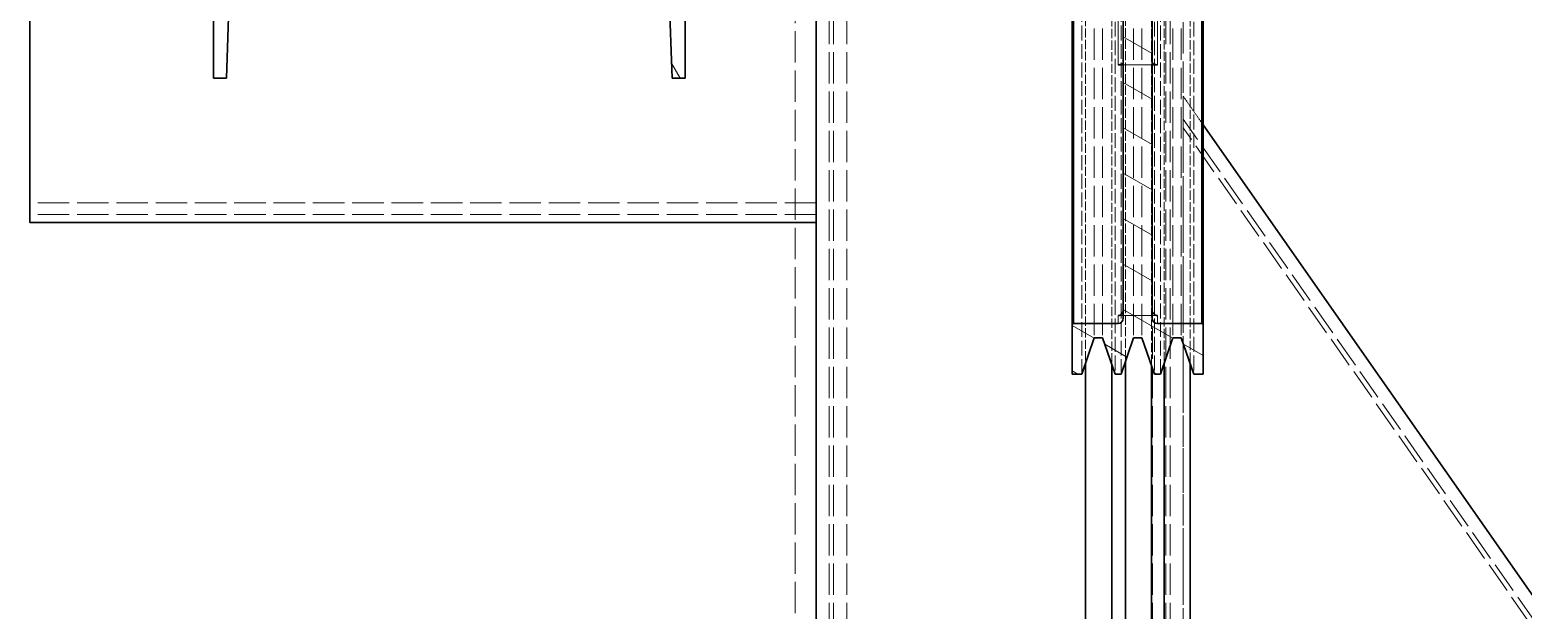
# Model space of a CAD drawing. Header units: millimetres. Extents: x 2784 to 32191, y 2597 to 23392.
# Drawn here: x 13936 to 14505, y 9869 to 10090 of the extents above; entities that cross this region are included whole.
import ezdxf

# ---------------------------------------------------------------- set-up
doc = ezdxf.new("R2010")
doc.units = ezdxf.units.MM
doc.linetypes.add('DASHED', pattern=[15, 12, -3])

# ---------------------------------------------------------------- blocks, each defined once
blk = doc.blocks.new('A$C55E021B5')
at = {"color": 7, "linetype": 'DASHED', "lineweight": 13}
for p, q in [((585, 2140.5), (585, 0.5)), ((586.65, 2140.5), (586.65, 0.5)), ((591.64, 2140.5), (591.64, 0.5)), ((708.36, 2140.5), (708.36, 0.5)), ((713.35, 2140.5), (713.35, 0.5)), ((715, 2140.5), (715, 0.5)), ((720, 1968.48), (720, 172.52)), ((580, 1356.9), (580, 403.04)), ((580.73, 1339.5), (580.73, 801.5)), ((583.93, 1339.5), (583.93, 801.5)), ((595.73, 1339.5), (595.73, 801.5)), ((598.93, 1339.5), (598.93, 801.5)), ((610.73, 1339.5), (610.73, 801.5)), ((613.93, 1339.5), (613.93, 801.5)), ((720, 168.07), (720, 1070.5)), ((728, 66.5), (728, 1070.5)), ((135.74, 250.5), (580, 884.97)), ((138.08, 250.5), (580, 881.62)), ((720, 852.97), (1020, 852.97)), ((720, 848.5), (1020, 848.5))]:
    blk.add_line(p, q, dxfattribs=at)
at = {"color": 7, "linetype": 'DASHED', "lineweight": 13, "ltscale": 0.471333}
for p, q in [((575.98, 1070.5), (575.98, 787.7)), ((588.68, 787.7), (588.68, 1070.5)), ((590.98, 1070.5), (590.98, 787.7)), ((603.68, 787.7), (603.68, 1070.5)), ((605.98, 1070.5), (605.98, 787.7)), ((618.68, 787.7), (618.68, 1070.5))]:
    blk.add_line(p, q, dxfattribs=at)
at = {"color": 7, "lineweight": 35, "ltscale": 0.306667}
blk.add_line((572.33, 806.5), (572.33, 990.5), dxfattribs=at)
at = {"color": 7, "lineweight": 35, "ltscale": 0.305833}
for p, q in [((572.83, 807), (572.83, 990.5)), ((621.83, 990.5), (621.83, 807))]:
    blk.add_line(p, q, dxfattribs=at)
at = {"color": 7, "lineweight": 35, "ltscale": 0.299167}
for p, q in [((591.83, 988.5), (591.83, 809)), ((602.83, 988.5), (602.83, 809))]:
    blk.add_line(p, q, dxfattribs=at)
at = {"color": 7, "lineweight": 35, "ltscale": 0.3075}
blk.add_line((622.33, 991), (622.33, 806.5), dxfattribs=at)
at = {"color": 7, "lineweight": 13, "ltscale": 0.11547}
for p, q in [((589.83, 974.92), (589.83, 905.64)), ((604.83, 974.92), (604.83, 905.64))]:
    blk.add_line(p, q, dxfattribs=at)
at = {"color": 7, "lineweight": 35, "ltscale": 0.116666}
for p, q in [((770, 900.5), (770, 970.5)), ((950, 970.5), (950, 900.5))]:
    blk.add_line(p, q, dxfattribs=at)
at = {"color": 7, "linetype": 'DASHED', "lineweight": 13, "ltscale": 0.294017}
blk.add_line((577.28, 967.91), (577.28, 791.49), dxfattribs=at)
at = {"color": 7, "linetype": 'DASHED', "lineweight": 13, "ltscale": 0.293597}
blk.add_line((587.28, 967.91), (587.28, 791.75), dxfattribs=at)
at = {"color": 7, "linetype": 'DASHED', "lineweight": 13, "ltscale": 0.295199}
blk.add_line((592.04, 967.9), (592.04, 790.78), dxfattribs=at)
at = {"color": 7, "linetype": 'DASHED', "lineweight": 13, "ltscale": 0.292406}
blk.add_line((602.04, 967.9), (602.04, 792.46), dxfattribs=at)
at = {"color": 7, "linetype": 'DASHED', "lineweight": 13, "ltscale": 0.294449}
blk.add_line((607.19, 967.9), (607.19, 791.23), dxfattribs=at)
at = {"color": 7, "linetype": 'DASHED', "lineweight": 13, "ltscale": 0.293145}
blk.add_line((617.19, 967.9), (617.19, 792.01), dxfattribs=at)
at = {"color": 7, "lineweight": 35, "ltscale": 0.095349}
for p, q in [((777, 957.67), (775, 900.5)), ((945, 900.5), (943, 957.67))]:
    blk.add_line(p, q, dxfattribs=at)
at = {"color": 7, "lineweight": 35, "ltscale": 0.165}
blk.add_line((1020, 944.5), (1020, 845.5), dxfattribs=at)
at = {"color": 7, "lineweight": 35}
for p, q in [((720, 936.5), (720, 70.5)), ((720, 845.5), (1020, 845.5))]:
    blk.add_line(p, q, dxfattribs=at)
at = {"color": 7, "lineweight": 35, "ltscale": 0.151667}
blk.add_line((720, 936.5), (720, 845.5), dxfattribs=at)
at = {"color": 7, "lineweight": 13, "ltscale": 0.02117}
for p, q in [((602.83, 916.25), (591.83, 909.9)), ((602.83, 898.93), (591.83, 892.58)), ((602.83, 881.61), (591.83, 875.26)), ((602.83, 864.29), (591.83, 857.94)), ((602.83, 846.97), (591.83, 840.62)), ((602.83, 829.65), (591.83, 823.29))]:
    blk.add_line(p, q, dxfattribs=at)
at = {"color": 7, "linetype": 'DASHED', "lineweight": 13, "ltscale": 1.60217e-05}
blk.add_line((602.83, 906.65), (602.83, 906.64), dxfattribs=at)
at = {"color": 7, "lineweight": 13, "ltscale": 0.011174}
blk.add_line((775.2, 906.31), (771.85, 900.5), dxfattribs=at)
at = {"color": 7, "lineweight": 35, "ltscale": 0.003333}
for p, q in [((591.83, 905.64), (589.83, 905.64)), ((604.83, 905.64), (602.83, 905.64))]:
    blk.add_line(p, q, dxfattribs=at)
at = {"color": 7, "linetype": 'DASHED', "lineweight": 13, "ltscale": 0.018333}
blk.add_line((602.83, 905.64), (591.83, 905.64), dxfattribs=at)
at = {"color": 7, "lineweight": 35, "ltscale": 0.008333}
blk.add_line((775, 900.5), (770, 900.5), dxfattribs=at)
at = {"color": 7, "lineweight": 35, "ltscale": 0.008334}
blk.add_line((950, 900.5), (945, 900.5), dxfattribs=at)
at = {"color": 7, "linetype": 'DASHED', "lineweight": 13, "ltscale": 0.022294}
blk.add_line((572.33, 882.73), (580, 893.69), dxfattribs=at)
at = {"color": 7, "linetype": 'DASHED', "lineweight": 13, "ltscale": 0.406804}
blk.add_line((580, 893.69), (580, 649.6), dxfattribs=at)
at = {"color": 7, "lineweight": 35, "ltscale": 0.422421}
blk.add_line((426.95, 675.11), (572.33, 882.73), dxfattribs=at)
at = {"color": 7, "lineweight": 13, "ltscale": 0.036328}
blk.add_line((602.83, 812.33), (583.95, 801.43), dxfattribs=at)
at = {"color": 7, "lineweight": 13, "ltscale": 0.00509}
for p, q in [((589.83, 810.05), (589.83, 807)), ((604.83, 810.05), (604.83, 807))]:
    blk.add_line(p, q, dxfattribs=at)
at = {"color": 7, "linetype": 'DASHED', "lineweight": 13, "ltscale": 0.025}
blk.add_line((604.83, 810.05), (589.83, 810.05), dxfattribs=at)
at = {"color": 7, "linetype": 'DASHED', "lineweight": 13, "ltscale": 1.75476e-05}
blk.add_line((602.83, 812.07), (602.83, 812.08), dxfattribs=at)
at = {"color": 7, "lineweight": 35, "ltscale": 0.001178}
for p, q in [((572.83, 807), (572.33, 806.5)), ((621.83, 807), (622.33, 806.5))]:
    blk.add_line(p, q, dxfattribs=at)
at = {"color": 7, "lineweight": 35, "ltscale": 0.031333}
for p, q in [((572.33, 806.5), (572.33, 787.7)), ((622.33, 806.5), (622.33, 787.7))]:
    blk.add_line(p, q, dxfattribs=at)
at = {"color": 7, "lineweight": 35, "ltscale": 0.028333}
for p, q in [((572.83, 807), (589.83, 807)), ((604.83, 807), (621.83, 807))]:
    blk.add_line(p, q, dxfattribs=at)
at = {"color": 7, "lineweight": 13, "ltscale": 0.01612}
blk.add_line((622.33, 806.26), (613.95, 801.43), dxfattribs=at)
at = {"color": 7, "lineweight": 13, "ltscale": 0.01457}
blk.add_line((579.9, 799.09), (572.33, 794.72), dxfattribs=at)
at = {"color": 7, "lineweight": 35, "ltscale": 0.024325}
for p, q in [((580.73, 801.5), (575.98, 787.7)), ((583.93, 801.5), (588.68, 787.7)), ((595.73, 801.5), (590.98, 787.7)), ((598.93, 801.5), (603.68, 787.7)), ((610.73, 801.5), (605.98, 787.7)), ((613.93, 801.5), (618.68, 787.7))]:
    blk.add_line(p, q, dxfattribs=at)
at = {"color": 7, "lineweight": 35, "ltscale": 0.005328}
for p, q in [((580.73, 801.5), (583.93, 801.5)), ((595.73, 801.5), (598.93, 801.5)), ((610.73, 801.5), (613.93, 801.5))]:
    blk.add_line(p, q, dxfattribs=at)
at = {"color": 7, "lineweight": 13, "ltscale": 0.01628}
blk.add_line((609.9, 799.09), (601.44, 794.2), dxfattribs=at)
at = {"color": 7, "lineweight": 35, "ltscale": 0.434674}
blk.add_line((602.04, 792.46), (602.04, 531.65), dxfattribs=at)
at = {"color": 7, "lineweight": 35, "ltscale": 0.433185}
blk.add_line((617.19, 792.01), (617.19, 532.1), dxfattribs=at)
at = {"color": 7, "lineweight": 35, "ltscale": 0.006083}
for p, q in [((572.33, 787.7), (575.98, 787.7)), ((618.68, 787.7), (622.33, 787.7))]:
    blk.add_line(p, q, dxfattribs=at)
at = {"color": 7, "lineweight": 35, "ltscale": 0.431462}
blk.add_line((577.28, 791.49), (577.28, 532.62), dxfattribs=at)
at = {"color": 7, "lineweight": 35, "ltscale": 0.432301}
blk.add_line((587.28, 791.75), (587.28, 532.37), dxfattribs=at)
at = {"color": 7, "lineweight": 35, "ltscale": 0.003833}
for p, q in [((588.68, 787.7), (590.98, 787.7)), ((603.68, 787.7), (605.98, 787.7))]:
    blk.add_line(p, q, dxfattribs=at)
at = {"color": 7, "lineweight": 13, "ltscale": 0.001926}
blk.add_line((591.18, 788.28), (590.18, 787.7), dxfattribs=at)
at = {"color": 7, "lineweight": 35, "ltscale": 0.429089}
blk.add_line((592.04, 790.78), (592.04, 533.33), dxfattribs=at)
at = {"color": 7, "lineweight": 35, "ltscale": 0.430578}
blk.add_line((607.19, 791.23), (607.19, 532.88), dxfattribs=at)
at = {"color": 7, "lineweight": 13, "ltscale": 0.004141}
blk.add_line((622.33, 788.94), (620.18, 787.7), dxfattribs=at)
at = {"color": 7, "lineweight": 35}
for points in [[(591.24, 905.93), (591.49, 906.08), (591.67, 906.26)], [(591.67, 906.26), (591.79, 906.45), (591.83, 906.65)], [(602.83, 906.64), (602.87, 906.44), (602.98, 906.26)], [(602.98, 906.26), (603.17, 906.08), (603.42, 905.93)]]:
    blk.add_lwpolyline(points, dxfattribs=at)
for centre, radius, start, end in [((590.07, 908.33), 2.67, 281.1291, 295.8823), ((604.58, 908.33), 2.67, 244.1177, 258.8709), ((589.84, 909.4), 3.77, 269.8573, 281.5339), ((604.82, 909.4), 3.77, 258.4661, 270.1427), ((589.83, 812.04), 1.98, 270.0185, 292.6416), ((589.83, 809), 2, 270, 0), ((589.82, 812.05), 2, 292.6736, 315.2215), ((589.8, 812.07), 2.03, 315.2409, 337.6551), ((589.78, 812.08), 2.05, 337.662, 359.9997), ((604.87, 812.08), 2.04, 180.2897, 202.3477), ((604.83, 809), 2, 180, 270), ((604.85, 812.07), 2.03, 202.3354, 224.7685), ((604.83, 812.05), 2, 224.7689, 247.3359), ((604.83, 812.03), 1.98, 247.3488, 269.991)]:
    blk.add_arc(centre, radius, start, end, dxfattribs=at)
blk = doc.blocks.new('1')
at = {"xscale": -1}
blk.add_blockref('A$C55E021B5', (14955.73, 9171.25), dxfattribs=at)
blk = doc.blocks.new('1.')
blk.add_blockref('1', (0, 0))

msp = doc.modelspace()

# ---------------------------------------------------------------- block references
msp.add_blockref('1.', (0, 0))

doc.saveas('drawing.dxf')
